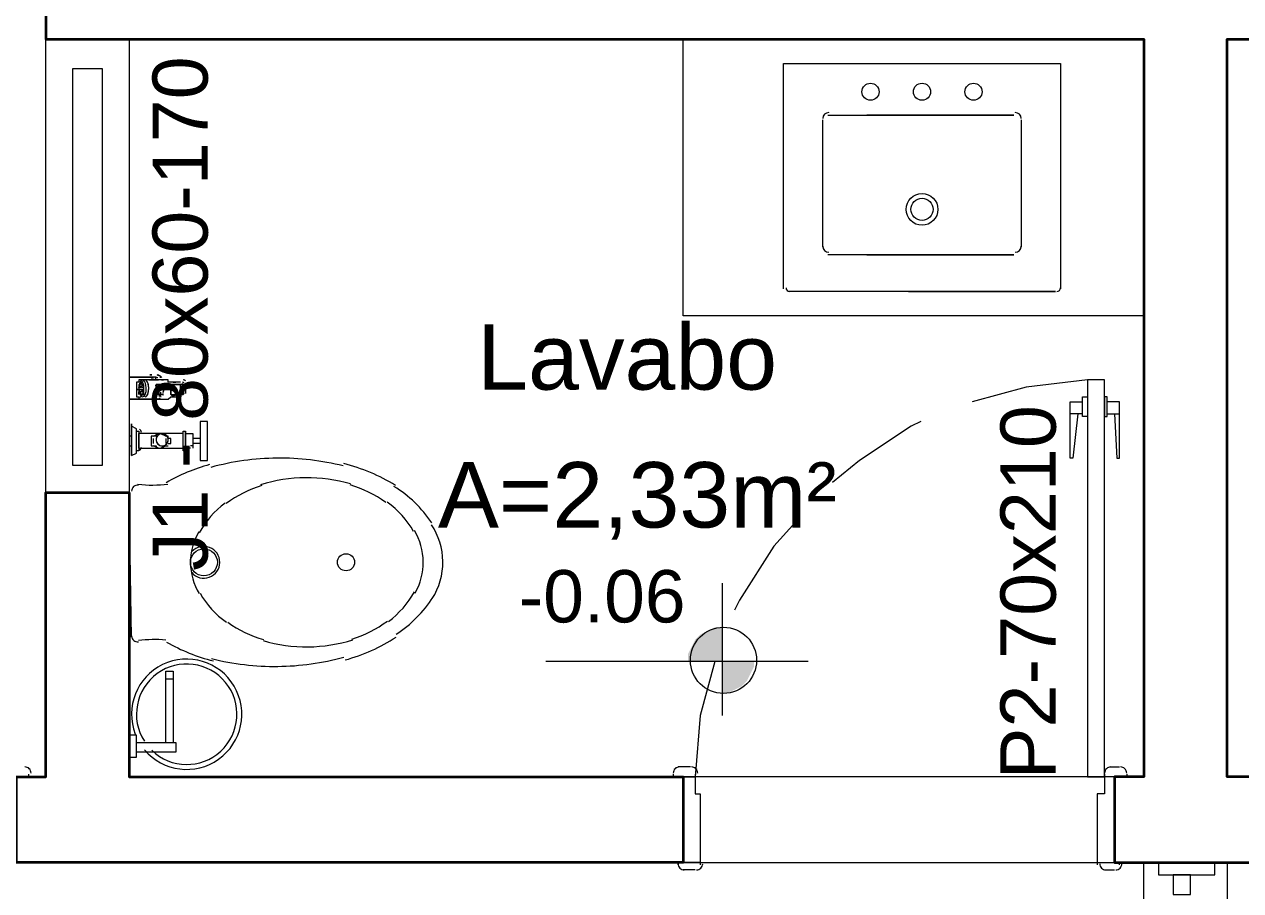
# Model space of a CAD drawing. Header units: millimetres. Extents: x 51.3 to 71.5, y 31.8 to 61.9.
# Drawn here: x 57.307 to 59.453, y 51.594 to 53.123 of the extents above; entities that cross this region are included whole.
import ezdxf

# ---------------------------------------------------------------- set-up
doc = ezdxf.new("R2010")
doc.units = ezdxf.units.MM
for name, color, linetype in [('PDF_0', 7, 'Continuous'), ('PDF_COTAS', 1, 'Continuous'), ('PDF_Parede Corte', 7, 'Continuous'), ('PDF_Texto', 7, 'Continuous')]:
    doc.layers.add(name, color=color, linetype=linetype)
for name, color, linetype, true_color in [('PDF_Janelas', 7, 'Continuous', 0xffbf7f), ('PDF_Layout', 7, 'Continuous', 0x767676), ('PDF_PISO', 7, 'Continuous', 0xb9b9b9), ('PDF_Portas', 7, 'Continuous', 0xb85b5b)]:
    doc.layers.add(name, color=color, linetype=linetype, true_color=true_color)
doc.styles.add('PDF Arial', font='arial.ttf')

msp = doc.modelspace()

# ---------------------------------------------------------------- hatches: boundary and pattern name
at = {"layer": 'PDF_COTAS', "transparency": 33554559}
h = msp.add_hatch(color=256, dxfattribs=at)
h.paths.add_polyline_path([(58.5944, 51.9987), (58.5382, 51.9987), (58.5382, 51.9425), (58.5468, 51.9425), (58.5727, 51.9554), (58.5814, 51.9641), (58.5944, 51.99)])
h.paths.add_polyline_path([(58.5382, 52.0592), (58.5252, 52.0592), (58.4992, 52.0462), (58.4906, 52.0376), (58.4776, 52.0116), (58.4776, 51.9987), (58.5382, 51.9987)])

# ---------------------------------------------------------------- linework, layer by layer
at = {"layer": 'PDF_0', "color": 9, "lineweight": 5, "true_color": 0xc6c7ca}
for points in [[(59.1824, 52.4959), (59.0743, 52.4829), (58.9792, 52.457)], [(58.8884, 52.4224), (58.8711, 52.4137), (58.7803, 52.3532), (58.7327, 52.3143)], [(58.6679, 52.2451), (58.6289, 52.2019), (58.5684, 52.1068), (58.5598, 52.0895)], [(58.5252, 51.9987), (58.4992, 51.9036), (58.4906, 51.7955)]]:
    msp.add_lwpolyline(points, dxfattribs=at)
at = {"layer": 'PDF_0', "color": 252, "lineweight": 5, "true_color": 0x929498}
for points in [[(59.1737, 52.4656), (59.1824, 52.4656), (59.1824, 52.431), (59.1737, 52.431)], [(59.217, 52.4656), (59.2126, 52.4656), (59.2126, 52.431), (59.217, 52.431)]]:
    msp.add_lwpolyline(points, close=True, dxfattribs=at)
for points in [[(59.1651, 52.4354), (59.1564, 52.3575), (59.1521, 52.3575), (59.1521, 52.457), (59.1737, 52.457)], [(59.2299, 52.4354), (59.2343, 52.3575), (59.2386, 52.3575), (59.2386, 52.457), (59.217, 52.457)], [(59.1737, 52.4354), (59.1521, 52.4354)], [(59.217, 52.4354), (59.2386, 52.4354)]]:
    msp.add_lwpolyline(points, dxfattribs=at)
at = {"layer": 'PDF_COTAS', "lineweight": 5}
for points in [[(58.5382, 52.137), (58.5382, 51.9036)], [(58.6895, 51.9987), (58.2269, 51.9987)]]:
    msp.add_lwpolyline(points, dxfattribs=at)
msp.add_circle((58.5403, 52.0008), 0.0584, dxfattribs=at)
at = {"layer": 'PDF_Janelas', "lineweight": 5}
for points in [[(57.4918, 53.0969), (57.4918, 52.297), (57.3448, 52.297), (57.3448, 53.0969)], [(57.4443, 53.045), (57.4443, 52.3446), (57.3924, 52.3446), (57.3924, 53.045)]]:
    msp.add_lwpolyline(points, close=True, dxfattribs=at)
at = {"layer": 'PDF_Layout', "lineweight": 5}
for points in [[(59.2818, 52.6083), (58.469, 52.6083), (58.469, 53.0969)], [(58.6462, 52.6559), (58.6462, 53.0536), (58.737, 53.0536), (59.1348, 53.0536)], [(58.8711, 53.0536), (59.1348, 53.0536), (59.1348, 52.6559)], [(58.7154, 52.7294), (58.7154, 52.9542)], [(58.7241, 52.9628), (58.737, 52.9628), (59.0527, 52.9628), (58.7932, 52.9628)], [(59.0656, 52.9542), (59.0656, 52.7294)], [(58.7932, 52.7164), (59.0527, 52.7164), (58.737, 52.7164), (58.7241, 52.7164)], [(58.8667, 52.6515), (59.1262, 52.6515), (58.737, 52.6515), (58.6549, 52.6515)], [(57.4918, 52.5002), (57.4918, 52.5002)], [(57.5264, 52.5002), (57.4918, 52.5002), (57.5351, 52.5002)], [(57.5264, 52.4959), (57.5178, 52.4959), (57.5135, 52.4959), (57.5091, 52.4959), (57.5091, 52.4916), (57.5048, 52.4916), (57.5048, 52.4872), (57.5048, 52.4829), (57.5048, 52.4786), (57.5048, 52.4743), (57.5048, 52.4699), (57.5048, 52.4656), (57.5091, 52.4656), (57.5091, 52.4613), (57.5135, 52.4613)], [(57.5091, 52.4829), (57.5091, 52.4829)], [(57.5091, 52.4829), (57.5091, 52.4829)], [(57.5091, 52.4829), (57.5091, 52.4829)], [(57.5135, 52.4829), (57.5091, 52.4829), (57.5135, 52.4829)], [(57.5091, 52.4829), (57.5091, 52.4829)], [(57.5091, 52.4829), (57.5091, 52.4829)], [(57.5135, 52.4656), (57.5135, 52.4699), (57.5178, 52.4699), (57.5178, 52.4743), (57.5178, 52.4786), (57.5178, 52.4829), (57.5178, 52.4872), (57.5135, 52.4872), (57.5135, 52.4916)], [(57.5135, 52.4872), (57.5135, 52.4872)], [(57.5135, 52.4872), (57.5135, 52.4872)], [(57.5135, 52.4872), (57.5135, 52.4872)], [(57.5135, 52.4872), (57.5135, 52.4872)], [(57.5135, 52.4872), (57.5135, 52.4872)], [(57.5135, 52.4872), (57.5135, 52.4872)], [(57.5135, 52.4872), (57.5135, 52.4872)], [(57.5135, 52.4872), (57.5135, 52.4872)], [(57.5135, 52.4872), (57.5135, 52.4872)], [(57.5135, 52.4872), (57.5135, 52.4872)], [(57.5135, 52.4872), (57.5135, 52.4872)], [(57.5135, 52.4872), (57.5135, 52.4872)], [(57.5135, 52.4872), (57.5135, 52.4872)], [(57.5135, 52.4872), (57.5135, 52.4872)], [(57.5135, 52.4872), (57.5135, 52.4872)], [(57.5135, 52.4872), (57.5135, 52.4872)], [(57.5135, 52.4872), (57.5135, 52.4872)], [(57.5135, 52.4872), (57.5135, 52.4872)], [(57.5135, 52.4829), (57.5135, 52.4829)], [(57.5135, 52.4829), (57.5135, 52.4829)], [(57.5135, 52.4829), (57.5135, 52.4829)], [(57.5135, 52.4829), (57.5135, 52.4829)], [(57.5135, 52.4829), (57.5135, 52.4829)], [(57.5178, 52.4872), (57.5178, 52.4872)], [(57.5178, 52.4872), (57.5178, 52.4872)], [(57.5351, 52.5002), (57.5351, 52.5002)], [(57.5394, 52.5002), (57.5394, 52.5002)], [(57.548, 52.4872), (57.5437, 52.4872), (57.5394, 52.4872), (57.548, 52.4872), (57.5524, 52.4872), (57.5524, 52.4829)], [(57.5394, 52.4872), (57.5394, 52.4872)], [(57.5394, 52.4872), (57.5394, 52.4872)], [(57.5394, 52.4829), (57.5394, 52.4829)], [(57.5394, 52.4829), (57.5394, 52.4829)], [(57.5394, 52.4829), (57.5394, 52.4829)], [(57.5437, 52.4959), (57.5437, 52.4959)], [(57.5437, 52.4872), (57.5437, 52.4872)], [(57.548, 52.4959), (57.548, 52.4959)], [(57.548, 52.4959), (57.548, 52.4959)], [(57.548, 52.4959), (57.548, 52.4959)], [(57.548, 52.4959), (57.548, 52.4959)], [(57.548, 52.4959), (57.548, 52.4959)], [(57.548, 52.4872), (57.548, 52.4872)], [(57.548, 52.4872), (57.548, 52.4872)], [(57.548, 52.4872), (57.548, 52.4872)], [(57.5524, 52.4829), (57.5524, 52.4829)], [(57.5697, 52.4916), (57.574, 52.4916)], [(57.587, 52.4872), (57.587, 52.4872)], [(57.587, 52.4872), (57.587, 52.4872)], [(57.587, 52.4872), (57.587, 52.4872)], [(57.587, 52.4872), (57.587, 52.4872)], [(57.4918, 52.4613), (57.4918, 52.4613)], [(57.5048, 52.4786), (57.5048, 52.4786)], [(57.5091, 52.4786), (57.5048, 52.4786), (57.5091, 52.4786)], [(57.5048, 52.4786), (57.5048, 52.4786)], [(57.5091, 52.4786), (57.5091, 52.4786)], [(57.5091, 52.4786), (57.5091, 52.4786)], [(57.5091, 52.4786), (57.5091, 52.4786)], [(57.5091, 52.4786), (57.5091, 52.4786)], [(57.5091, 52.4786), (57.5091, 52.4786)], [(57.5091, 52.4786), (57.5091, 52.4786)], [(57.5091, 52.4786), (57.5091, 52.4786)], [(57.5091, 52.4786), (57.5091, 52.4786)], [(57.5091, 52.4786), (57.5091, 52.4786)], [(57.5091, 52.4786), (57.5091, 52.4786)], [(57.5091, 52.4786), (57.5091, 52.4786)], [(57.5091, 52.4786), (57.5091, 52.4786)], [(57.5091, 52.4786), (57.5091, 52.4786)], [(57.5091, 52.4786), (57.5091, 52.4786)], [(57.5091, 52.4786), (57.5091, 52.4786)], [(57.5091, 52.4786), (57.5091, 52.4786)], [(57.5091, 52.4786), (57.5091, 52.4786)], [(57.5091, 52.4786), (57.5091, 52.4786)], [(57.5091, 52.4786), (57.5091, 52.4786)], [(57.5091, 52.4786), (57.5091, 52.4786)], [(57.5091, 52.4786), (57.5135, 52.4786)], [(57.5091, 52.4786), (57.5091, 52.4786)], [(57.5135, 52.4786), (57.5091, 52.4786)], [(57.5091, 52.4743), (57.5091, 52.4743)], [(57.5091, 52.4743), (57.5091, 52.4743)], [(57.5091, 52.4743), (57.5091, 52.4743)], [(57.5135, 52.4786), (57.5135, 52.4786)], [(57.5135, 52.4786), (57.5135, 52.4786)], [(57.5135, 52.4786), (57.5135, 52.4786)], [(57.5135, 52.4786), (57.5135, 52.4786)], [(57.5135, 52.4786), (57.5135, 52.4786)], [(57.5135, 52.4786), (57.5135, 52.4786)], [(57.5135, 52.4786), (57.5135, 52.4786)], [(57.5135, 52.4786), (57.5135, 52.4786)], [(57.5135, 52.4786), (57.5135, 52.4786)], [(57.5135, 52.4786), (57.5135, 52.4786)], [(57.5135, 52.4786), (57.5135, 52.4786)], [(57.5135, 52.4786), (57.5178, 52.4786)], [(57.5135, 52.4786), (57.5135, 52.4786)], [(57.5135, 52.4743), (57.5135, 52.4743)], [(57.5135, 52.4743), (57.5135, 52.4743)], [(57.5135, 52.4743), (57.5135, 52.4743)], [(57.5135, 52.4743), (57.5135, 52.4743)], [(57.5135, 52.4743), (57.5135, 52.4743)], [(57.5135, 52.4699), (57.5135, 52.4699)], [(57.5135, 52.4699), (57.5135, 52.4699)], [(57.5135, 52.4699), (57.5135, 52.4699)], [(57.5135, 52.4699), (57.5135, 52.4699)], [(57.5135, 52.4699), (57.5135, 52.4699)], [(57.5135, 52.4699), (57.5135, 52.4699)], [(57.5135, 52.4699), (57.5135, 52.4699)], [(57.5135, 52.4699), (57.5135, 52.4699)], [(57.5135, 52.4699), (57.5135, 52.4699)], [(57.5135, 52.4699), (57.5135, 52.4699)], [(57.5135, 52.4699), (57.5135, 52.4699)], [(57.5135, 52.4699), (57.5135, 52.4699)], [(57.5135, 52.4699), (57.5135, 52.4699)], [(57.5135, 52.4699), (57.5135, 52.4699)], [(57.5135, 52.4699), (57.5135, 52.4699)], [(57.5135, 52.4699), (57.5135, 52.4699)], [(57.5135, 52.4699), (57.5135, 52.4699)], [(57.5135, 52.4699), (57.5135, 52.4699)], [(57.5178, 52.4786), (57.5178, 52.4786)], [(57.5178, 52.4786), (57.5178, 52.4786)], [(57.5178, 52.4786), (57.5178, 52.4786)], [(57.5178, 52.4786), (57.5178, 52.4786)], [(57.5178, 52.4743), (57.5178, 52.4743)], [(57.5178, 52.4699), (57.5178, 52.4699)], [(57.5178, 52.4613), (57.5178, 52.4613)], [(57.5351, 52.4613), (57.5351, 52.4613)], [(57.5394, 52.4786), (57.5394, 52.4786)], [(57.5394, 52.4786), (57.5394, 52.4786)], [(57.5394, 52.4743), (57.5394, 52.4743)], [(57.5394, 52.4699), (57.5394, 52.4699)], [(57.5394, 52.4699), (57.5394, 52.4699)], [(57.5394, 52.4699), (57.5394, 52.4699)], [(57.5394, 52.4699), (57.5394, 52.4699)], [(57.5394, 52.4699), (57.5394, 52.4699)], [(57.5394, 52.4699), (57.5394, 52.4699)], [(57.5394, 52.4699), (57.5394, 52.4699)], [(57.5394, 52.4699), (57.5394, 52.4699)], [(57.5394, 52.4613), (57.5394, 52.4613)], [(57.5394, 52.4613), (57.5394, 52.4613)], [(57.5394, 52.4613), (57.5394, 52.4613)], [(57.5394, 52.4613), (57.5394, 52.4613)], [(57.5437, 52.4613), (57.5437, 52.4613)], [(57.5437, 52.4613), (57.5437, 52.4613)], [(57.5437, 52.4613), (57.5437, 52.4613)], [(57.5437, 52.4613), (57.5437, 52.4613)], [(57.5437, 52.4613), (57.5437, 52.4613)], [(57.548, 52.4699), (57.548, 52.4699)], [(57.5524, 52.4699), (57.5524, 52.4699)], [(57.587, 52.4699), (57.587, 52.4699)], [(57.587, 52.4699), (57.587, 52.4699)], [(57.587, 52.4699), (57.587, 52.4699)], [(57.587, 52.4699), (57.587, 52.4699)], [(57.4962, 52.3619), (57.4962, 52.4181), (57.4962, 52.3619)], [(57.4962, 52.3964), (57.4918, 52.3964), (57.4918, 52.3792), (57.4962, 52.3792)], [(57.4962, 52.4137), (57.4962, 52.4137)], [(57.5048, 52.4051), (57.5048, 52.4051)], [(57.5048, 52.3705), (57.5048, 52.4051)], [(57.5091, 52.3748), (57.5091, 52.3792), (57.5091, 52.3964), (57.5091, 52.4008)], [(57.5091, 52.3964), (57.5091, 52.3964)], [(57.561, 52.3835), (57.5653, 52.3835), (57.5653, 52.3878), (57.5653, 52.3921), (57.561, 52.3921), (57.561, 52.3964), (57.5567, 52.3964), (57.5524, 52.4008), (57.548, 52.4008), (57.5437, 52.4008), (57.5394, 52.4008), (57.5394, 52.3964), (57.5351, 52.3964), (57.5308, 52.3964), (57.5308, 52.3921), (57.5308, 52.3878), (57.5308, 52.3835), (57.5308, 52.3792), (57.5351, 52.3792), (57.5394, 52.3792), (57.5394, 52.3748), (57.5437, 52.3748), (57.548, 52.3748), (57.5524, 52.3748), (57.5524, 52.3792), (57.5567, 52.3792), (57.561, 52.3792)], [(57.5351, 52.3964), (57.5437, 52.4008)], [(57.587, 52.4008), (57.587, 52.4008)], [(57.5913, 52.3705), (57.5913, 52.4051)], [(57.5913, 52.4008), (57.6043, 52.4008), (57.6043, 52.3748)], [(57.5091, 52.3792), (57.5091, 52.3792)], [(57.5351, 52.3835), (57.5351, 52.3921)], [(57.5437, 52.3748), (57.5351, 52.3792)], [(57.5567, 52.3792), (57.548, 52.3748)], [(57.5567, 52.3921), (57.5567, 52.3835)], [(57.587, 52.3748), (57.587, 52.3748)], [(57.5999, 52.3748), (57.5913, 52.3748)], [(57.5999, 52.3748), (57.5999, 52.3748)], [(57.6172, 52.3921), (57.6043, 52.3921)], [(57.6172, 52.3835), (57.6043, 52.3835)], [(57.4962, 52.3619), (57.4962, 52.3619)], [(57.5048, 52.3705), (57.5048, 52.3705)], [(57.4962, 52.0419), (57.4918, 52.297)], [(57.5567, 51.856), (57.5567, 51.9814), (57.5697, 51.9814), (57.5697, 51.856)], [(57.5567, 51.9684), (57.5697, 51.9684)]]:
    msp.add_lwpolyline(points, dxfattribs=at)
for points in [[(57.5318, 52.5043, 0.033851), (57.5286, 52.5045, -0.033893)], [(57.5389, 52.4746, 0.087941), (57.5389, 52.4865, -0.092792)], [(57.5867, 52.4714, 0.027532), (57.5868, 52.4883, -0.027532)], [(57.587, 52.4803, 0.005653), (57.5869, 52.4887, -0.045332)], [(57.5911, 52.4714, 0.027485), (57.5911, 52.4883, -0.027532)], [(57.561, 52.39, 0.999999), (57.5394, 52.39, 0.999999)]]:
    msp.add_lwpolyline(points, format="xyb", close=True, dxfattribs=at)
for points in [[(57.5498, 52.4999, 0.106021), (57.5437, 52.5036, 0.026759), (57.5412, 52.5042, -0.068828), (57.5472, 52.5018)], [(57.5092, 52.4818, -0.025971), (57.5096, 52.4849, -0.03303), (57.5091, 52.4872), (57.5135, 52.4829), (57.5091, 52.4829), (57.5135, 52.4829)], [(57.5199, 52.4613, -0.105956), (57.5178, 52.4613), (57.5437, 52.4613), (57.548, 52.4613), (57.5524, 52.4613), (57.5567, 52.4613), (57.561, 52.4613), (57.5653, 52.4656), (57.5697, 52.4656), (57.574, 52.4656), (57.5783, 52.4656), (57.5826, 52.4656), (57.5826, 52.4699), (57.587, 52.4699), (57.587, 52.4743), (57.587, 52.4786), (57.587, 52.4829), (57.587, 52.4872), (57.587, 52.4829), (57.587, 52.4786), (57.587, 52.4743), (57.587, 52.4699, 0.096071), (57.5887, 52.4713)], [(57.5826, 52.4916), (57.5783, 52.4916), (57.574, 52.4916), (57.5697, 52.4916), (57.5653, 52.4916), (57.561, 52.4916), (57.561, 52.4959), (57.5567, 52.4959), (57.5524, 52.4959), (57.549, 52.4958, -0.009157), (57.5524, 52.4959), (57.548, 52.4959), (57.5437, 52.4959), (57.5394, 52.4959), (57.5351, 52.4959), (57.5308, 52.4959), (57.5264, 52.4959), (57.5437, 52.4959)], [(57.5428, 52.4994, 0.071405), (57.5373, 52.5002, -0.041483), (57.5394, 52.5002), (57.5351, 52.5002), (57.5308, 52.5002)], [(57.5519, 52.4877, -0.063617), (57.5519, 52.4733, 0.064023), (57.5524, 52.4872), (57.548, 52.4872), (57.5437, 52.4872), (57.5394, 52.4872), (57.5394, 52.4829), (57.5394, 52.4872), (57.5437, 52.4872, -0.064023), (57.5433, 52.4733, 0.064023), (57.5433, 52.4877)], [(57.5524, 52.4957, 0.009352), (57.5475, 52.4956, 0.009766), (57.5454, 52.4957)], [(57.5825, 52.4719, 0.005634), (57.5826, 52.4803, 0.00563), (57.5826, 52.4872), (57.5826, 52.4829), (57.587, 52.4829), (57.587, 52.4786), (57.587, 52.4743), (57.5826, 52.4743), (57.5826, 52.4699), (57.5826, 52.4743), (57.5826, 52.4786)], [(57.5913, 52.4803, -0.005683), (57.5912, 52.4714, 0.00647), (57.5913, 52.4803, 0.006469), (57.5912, 52.4892)], [(57.5091, 52.4699), (57.5091, 52.4743), (57.5135, 52.4743), (57.5091, 52.4743), (57.5135, 52.4743), (57.5091, 52.4743, -0.032384), (57.5096, 52.4769, -0.022972), (57.5092, 52.4798)], [(57.5106, 52.474, 0.04112), (57.5121, 52.4717, 0.056742), (57.5132, 52.4708)], [(57.5415, 52.4619, -0.071018), (57.5372, 52.4613, 0.067091), (57.5414, 52.4619, 0.034008), (57.5434, 52.4626)], [(57.5567, 52.3964), (57.5479, 52.4005, 0.156447), (57.5419, 52.3968, 0.083578), (57.5401, 52.3937, 0.156474), (57.5399, 52.3867, 0.083578), (57.5419, 52.3831, 0.156454), (57.5479, 52.3794, 0.083593), (57.552, 52.3793, 0.156454), (57.5582, 52.3827, 0.083578), (57.5603, 52.3862, 0.156474), (57.5605, 52.3933, 0.083578), (57.5585, 52.3968, 0.156454), (57.5525, 52.4005, 0.083593), (57.5484, 52.4006)], [(57.8697, 52.3437, 0.064155), (57.7528, 52.3575, 0.064179), (57.6362, 52.3412)], [(57.8824, 52.3119, 0.073331), (57.8031, 52.3229, 0.073331), (57.7239, 52.3106)], [(58.0265, 52.1097, 0.145936), (58.0453, 52.1751, 0.145936), (58.0251, 52.24)], [(57.7282, 52.0357, 0.073331), (57.8075, 52.0246, 0.073331), (57.8867, 52.037)], [(57.6372, 52.0038, 0.064155), (57.754, 51.9901, 0.064179), (57.8706, 52.0064)]]:
    msp.add_lwpolyline(points, format="xyb", dxfattribs=at)
for points in [[(57.4918, 52.5002), (57.5264, 52.5002), (57.5308, 52.5002), (57.5351, 52.5002)], [(57.587, 52.4699), (57.5826, 52.4699), (57.5783, 52.4699), (57.574, 52.4699), (57.5697, 52.4656), (57.5653, 52.4699), (57.5653, 52.4743), (57.5653, 52.4786), (57.5653, 52.4829), (57.5653, 52.4872), (57.5697, 52.4872), (57.574, 52.4872), (57.5783, 52.4872), (57.5826, 52.4872), (57.587, 52.4872), (57.5826, 52.4872), (57.574, 52.4872), (57.5697, 52.4872), (57.5653, 52.4872), (57.5653, 52.4829), (57.5653, 52.4786), (57.5653, 52.4743), (57.5653, 52.4699), (57.5697, 52.4699), (57.5697, 52.4656), (57.5697, 52.4699), (57.574, 52.4699), (57.5783, 52.4699), (57.5826, 52.4699)], [(57.5351, 52.4613), (57.4918, 52.4613)], [(57.5091, 52.4786), (57.5048, 52.4786), (57.5091, 52.4786), (57.5135, 52.4786), (57.5178, 52.4786), (57.5135, 52.4786)], [(57.5178, 52.4786), (57.5135, 52.4786), (57.5178, 52.4786), (57.5135, 52.4786), (57.5091, 52.4786), (57.5135, 52.4786)], [(57.5394, 52.4699), (57.5437, 52.4699), (57.548, 52.4699), (57.5524, 52.4699), (57.548, 52.4699)], [(57.6172, 52.4224), (57.6172, 52.3532), (57.6302, 52.3532), (57.6302, 52.4224)], [(57.4962, 52.3619), (57.5048, 52.3662), (57.5048, 52.4094), (57.4962, 52.4137)], [(57.5091, 52.3705), (57.5048, 52.3705), (57.5048, 52.4051), (57.5091, 52.4051)], [(57.5091, 52.4008), (57.5091, 52.3748), (57.587, 52.3748), (57.587, 52.4008)], [(57.5913, 52.3705), (57.587, 52.3705), (57.587, 52.4051), (57.5913, 52.4051)], [(57.4918, 51.8301), (57.5048, 51.8301), (57.5048, 51.869), (57.4918, 51.869)], [(57.5048, 51.8387), (57.5048, 51.856), (57.574, 51.856), (57.574, 51.8387)]]:
    msp.add_lwpolyline(points, close=True, dxfattribs=at)
for centre, radius in [((58.7997, 53.0039), 0.0151), ((58.8905, 53.0039), 0.0151), ((58.9813, 53.0039), 0.0151), ((58.8905, 52.7964), 0.0281), ((58.8905, 52.7964), 0.0195), ((57.6237, 52.1738), 0.0238), ((57.8745, 52.1738), 0.0151)]:
    msp.add_circle(centre, radius, dxfattribs=at)
for centre, radius, start, end in [((58.7262, 52.9564), 0.0108, 90.0001, 179.9999), ((59.0548, 52.9564), 0.0108, 0.0001, 89.9999), ((58.7262, 52.7315), 0.0108, 180.0001, 269.9999), ((59.0548, 52.7315), 0.0108, 270.0001, 359.9999), ((58.6571, 52.658), 0.00649, 179.9999, 270.0001), ((59.1283, 52.658), 0.00649, 269.9999, 0.0001), ((59.5183, 52.4826), 2.0265, 179.3719, 180.5395), ((57.5195, 52.4833), 0.00986, 143.6666, 153.3825), ((57.5166, 52.4858), 0.00606, 122.7874, 136.2256), ((57.5303, 52.481), 0.0168, 172.109, 175.4815), ((57.5244, 52.482), 0.0109, 163.9989, 168.511), ((57.5156, 52.4875), 0.00411, 94.892, 112.3259), ((57.5189, 52.4839), 0.00499, 151.1261, 158.7091), ((57.5156, 52.4931), 0.00281, 90.3357, 101.2483), ((57.5156, 52.5196), 0.0367, 269.1803, 271.4337), ((57.5156, 52.4865), 0.000732, 73.8317, 101.2127), ((57.5156, 52.4876), 0.00398, 78.1367, 86.0955), ((57.5151, 52.4857), 0.00165, 40.9907, 52.3697), ((57.4846, 52.4806), 0.0332, 346.5029, 14.1342), ((57.5199, 52.4937), 0.00649, 90.5814, 114.4007), ((57.493, 52.4806), 0.0334, 347.3985, 13.507), ((57.5319, 52.4822), 0.0148, 77.5527, 88.6594), ((57.5762, 52.4375), 0.0713, 120.0202, 122.6347), ((57.5415, 52.4417), 0.0585, 83.6796, 85.3831), ((57.5459, 52.4721), 0.0238, 78.6882, 84.1005), ((57.5848, 52.4851), 0.00649, 52.2507, 78.0574), ((57.5372, 52.4808), 0.0497, 359.9945, 9.8656), ((57.433, 52.48), 0.154, 356.7813, 3.0896), ((57.2176, 52.4808), 0.3694, 359.928, 1.2253), ((57.2176, 52.4808), 0.3694, 359.928, 1.2253), ((57.5848, 52.4851), 0.0108, 52.3164, 78.0532), ((57.2474, 52.4808), 0.3438, 359.9288, 1.4115), ((57.2219, 52.4808), 0.3694, 359.928, 1.2253), ((57.5156, 52.6105), 0.1319, 268.6111, 269.6711), ((57.5156, 52.5893), 0.1107, 268.4688, 269.2182), ((57.5308, 52.4807), 0.0173, 184.5082, 187.8159), ((57.5251, 52.4797), 0.0115, 191.3218, 195.6546), ((57.5157, 52.4742), 0.00422, 245.4839, 262.6156), ((57.5194, 52.4778), 0.00552, 200.6863, 207.7815), ((57.5157, 52.4684), 0.00282, 259.3912, 270.2742), ((57.5157, 52.475), 0.000732, 253.8317, 281.2127), ((57.5157, 52.4739), 0.00397, 274.5367, 282.4892), ((57.5372, 52.4764), 0.0151, 284.8051, 289.2981), ((57.5372, 52.4807), 0.0194, 293.872, 298.9562), ((57.5415, 52.5198), 0.0542, 276.3175, 277.534), ((57.5113, 52.4764), 0.0411, 348.7831, 353.3743), ((57.5453, 53.5779), 1.0993, 270.4695, 271.1288), ((57.5372, 52.4808), 0.0497, 350.0572, 359.8353), ((57.5848, 52.4808), 0.00649, 285.0864, 306.9683), ((57.2173, 52.4808), 0.3696, 358.6323, 359.9288), ((57.2173, 52.4808), 0.3696, 358.6323, 359.9288), ((57.2218, 52.4808), 0.3695, 358.6265, 359.929), ((57.2475, 52.4808), 0.3438, 358.4456, 359.9283), ((57.507, 52.4029), 0.00649, 0.0002, 60.0396), ((57.507, 52.377), 0.00649, 299.965, 0), ((57.5545, 52.39), 0.0108, 318.1383, 322.4045), ((57.6021, 52.3683), 0.0108, 80.727, 100.5687), ((57.7188, 52.0354), 0.3221, 105.3039, 120.119), ((57.7923, 52.0354), 0.3221, 58.2935, 75.932), ((57.507, 52.2992), 0.0108, 83.3145, 180.4665), ((57.5329, 52.5283), 0.2183, 263.3148, 277.24), ((57.8226, 52.1089), 0.2097, 54.4208, 73.6908), ((57.788, 52.1089), 0.2097, 107.243, 126.5131), ((57.8442, 52.1219), 0.2183, 33.8269, 58.2935), ((57.7577, 52.1478), 0.1621, 126.5131, 151.2323), ((57.8529, 52.1478), 0.1621, 29.7015, 54.4208), ((57.7059, 52.1738), 0.1059, 149.3866, 211.5473), ((57.9004, 52.1738), 0.1103, 330.2655, 30.6684), ((57.6237, 52.1738), 0.0281, 220.633, 138.1915), ((57.7577, 52.1997), 0.1621, 209.7015, 234.4208), ((57.8529, 52.1997), 0.1621, 306.5131, 331.2323), ((57.8442, 52.23), 0.2183, 302.937, 327.4035), ((57.788, 52.2386), 0.2097, 234.4208, 253.6908), ((57.8226, 52.2386), 0.2097, 287.243, 306.5131), ((57.507, 52.0441), 0.0108, 180.4671, 277.6243), ((57.5372, 51.8192), 0.2183, 84.8803, 97.6246), ((57.7188, 52.3121), 0.3221, 240.0348, 255.932), ((57.788, 52.3121), 0.3221, 285.304, 302.937), ((57.5934, 51.9057), 0.0973, 220.1936, 201.0443), ((57.5934, 51.9057), 0.0886, 225.9497, 212.5633)]:
    msp.add_arc(centre, radius, start, end, dxfattribs=at)
for points in [[(57.5155, 52.4959), (57.512, 52.4959), (57.5091, 52.4891), (57.5091, 52.4807)], [(57.5151, 52.4959), (57.5117, 52.4953), (57.5091, 52.4887), (57.5091, 52.4807)], [(57.5158, 52.4916), (57.5124, 52.4918), (57.5095, 52.4875), (57.5092, 52.4818)], [(57.5156, 52.4916), (57.5122, 52.4916), (57.5094, 52.4873), (57.5092, 52.4817)], [(57.5168, 52.4887), (57.5155, 52.4936), (57.5131, 52.4963), (57.5107, 52.4958)], [(57.5156, 52.4872), (57.5147, 52.4873), (57.5139, 52.4857), (57.5136, 52.4832)], [(57.5156, 52.4872), (57.5147, 52.4873), (57.5139, 52.4856), (57.5136, 52.483)], [(57.5151, 52.4871), (57.515, 52.487), (57.5149, 52.4869), (57.5148, 52.4868)], [(57.5221, 52.4808), (57.5221, 52.4891), (57.5191, 52.4959), (57.5155, 52.4959)], [(57.5176, 52.483), (57.5173, 52.4855), (57.5165, 52.4872), (57.5156, 52.4872)], [(57.5177, 52.4829), (57.5173, 52.4854), (57.5165, 52.4872), (57.5156, 52.4872)], [(57.5255, 52.4884), (57.5243, 52.493), (57.5222, 52.4959), (57.5199, 52.4959)], [(57.5264, 52.4808), (57.5264, 52.4891), (57.5234, 52.4959), (57.5199, 52.4959)], [(57.5323, 52.495), (57.531, 52.4953), (57.5298, 52.4955), (57.5288, 52.4955)], [(57.5344, 52.4967), (57.5332, 52.497), (57.5321, 52.4972), (57.5311, 52.4972)], [(57.5091, 52.4807), (57.5092, 52.4724), (57.5121, 52.4656), (57.5157, 52.4656)], [(57.5091, 52.4807), (57.5092, 52.4727), (57.5119, 52.4661), (57.5153, 52.4656)], [(57.5092, 52.4799), (57.5094, 52.4743), (57.5123, 52.4699), (57.5157, 52.4699)], [(57.5092, 52.4798), (57.5095, 52.474), (57.5125, 52.4697), (57.516, 52.47)], [(57.5108, 52.4657), (57.5133, 52.4652), (57.5156, 52.468), (57.5169, 52.4729)], [(57.5136, 52.4787), (57.5139, 52.4761), (57.5147, 52.4743), (57.5156, 52.4743)], [(57.5136, 52.4785), (57.5139, 52.476), (57.5147, 52.4743), (57.5156, 52.4743)], [(57.5148, 52.4748), (57.5149, 52.4747), (57.515, 52.4746), (57.5151, 52.4745)], [(57.5156, 52.4743), (57.5165, 52.4742), (57.5173, 52.4759), (57.5177, 52.4785)], [(57.5156, 52.4743), (57.5165, 52.4742), (57.5173, 52.4758), (57.5176, 52.4783)], [(57.5157, 52.4656), (57.5193, 52.4656), (57.5222, 52.4724), (57.5221, 52.4808)], [(57.5161, 52.4744), (57.5162, 52.4745), (57.5163, 52.4746), (57.5164, 52.4747)], [(57.52, 52.4656), (57.5236, 52.4656), (57.5265, 52.4724), (57.5264, 52.4808)], [(57.52, 52.4656), (57.5224, 52.4656), (57.5245, 52.4686), (57.5256, 52.4733)], [(57.544, 52.4737), (57.5442, 52.4705), (57.5446, 52.4681), (57.545, 52.4668)], [(57.545, 52.4668), (57.5451, 52.4665), (57.5453, 52.4662), (57.5454, 52.466)], [(57.5464, 52.466), (57.5468, 52.4667), (57.5472, 52.4684), (57.5475, 52.4707)], [(57.5465, 52.4661), (57.5471, 52.4672), (57.5476, 52.47), (57.5478, 52.4739)]]:
    msp.add_open_spline(points, degree=3, dxfattribs=at)
at = {"layer": 'PDF_Parede Corte', "lineweight": 35}
msp.add_lwpolyline([(59.2818, 51.6441), (59.4288, 51.6441), (63.1558, 51.6441), (63.1558, 51.7955), (59.4288, 51.7955), (59.4288, 53.0969), (59.5845, 53.0969), (59.5845, 53.2482), (57.4918, 53.2482), (57.4918, 56.2488), (58.2441, 56.2488), (58.2441, 56.3958), (56.7784, 56.3958), (56.7784, 56.2488), (57.3448, 56.2488), (57.3448, 53.0969), (59.2818, 53.0969), (59.2818, 51.7955), (59.2299, 51.7955), (59.2299, 51.6441), (59.4288, 51.6441)], dxfattribs=at)
msp.add_lwpolyline([(57.4918, 52.297), (57.4918, 51.7955), (58.469, 51.7955), (58.469, 51.6441), (57.293, 51.6441), (57.293, 51.7955), (57.3448, 51.7955), (57.3448, 52.297)], close=True, dxfattribs=at)
at = {"layer": 'PDF_PISO', "lineweight": 5}
for points in [[(58.469, 51.6441), (59.2299, 51.6441), (59.2299, 51.7955), (58.469, 51.7955)], [(59.4288, 51.6441), (59.4288, 49.6466), (59.2818, 49.6466), (59.2818, 51.6441)]]:
    msp.add_lwpolyline(points, close=True, dxfattribs=at)
at = {"layer": 'PDF_Portas', "lineweight": 5}
for points in [[(59.1824, 52.4959), (59.1824, 51.7955), (59.2126, 51.7955), (59.2126, 52.4959)], [(59.4288, 51.6441), (59.2818, 51.6441)]]:
    msp.add_lwpolyline(points, close=True, dxfattribs=at)
for points in [[(57.3146, 51.7998), (57.3146, 51.7955)], [(58.4517, 51.7998), (58.4517, 51.7955)], [(58.4819, 51.8128), (58.4603, 51.8128)], [(58.469, 51.7955), (58.4906, 51.7955)], [(58.4906, 51.7998), (58.4906, 51.7652), (58.4992, 51.7652), (58.4992, 51.6398)], [(59.2126, 51.7998), (59.2126, 51.7652), (59.1997, 51.7652), (59.1997, 51.6398)], [(59.2299, 51.7955), (59.2126, 51.7955)], [(59.2213, 51.8128), (59.2386, 51.8128)], [(59.2515, 51.7998), (59.2515, 51.7955)], [(58.4603, 51.6398), (58.4603, 51.6441)], [(58.4992, 51.6441), (58.469, 51.6441)], [(58.4906, 51.6312), (58.469, 51.6312)], [(59.1997, 51.6441), (59.2299, 51.6441)], [(59.2126, 51.6312), (59.2299, 51.6312)], [(59.2386, 51.6398), (59.2386, 51.6441)], [(59.3078, 51.6441), (59.3078, 51.6225), (59.4072, 51.6225), (59.4072, 51.6441)]]:
    msp.add_lwpolyline(points, dxfattribs=at)
at = {"layer": 'PDF_Portas', "color": 150, "lineweight": 5, "true_color": 0x007fff}
msp.add_lwpolyline([(59.364, 51.6225), (59.3337, 51.6225), (59.3337, 51.5879), (59.364, 51.5879)], close=True, dxfattribs=at)
at = {"layer": 'PDF_Portas', "lineweight": 5}
for centre, start, end in [((57.3081, 51.802), 359.9974, 90.0026), ((58.4625, 51.802), 89.9974, 180.0026), ((58.4841, 51.802), 359.9974, 90.0026), ((59.2234, 51.802), 89.9974, 180.0026), ((59.2407, 51.802), 359.9974, 90.0026), ((58.4711, 51.642), 179.9974, 270.0026), ((58.4928, 51.642), 269.9974, 0.0026), ((59.2148, 51.642), 179.9974, 270.0026), ((59.2321, 51.642), 269.9974, 0.0026)]:
    msp.add_arc(centre, 0.0108, start, end, dxfattribs=at)

# ---------------------------------------------------------------- texts
at = {"layer": 'PDF_Texto', "attachment_point": 7, "rotation": 90, "style": 'PDF Arial'}
for s, insert, char_height in [('J1 - 80x60-170', (57.6319, 52.1586), 0.0974), ('P2-70x210', (59.1278, 51.7911), 0.09767)]:
    msp.add_mtext(s, dxfattribs=dict(at, insert=insert, char_height=char_height))
at = {"layer": 'PDF_Texto', "attachment_point": 7, "style": 'PDF Arial'}
for s, insert, char_height in [('Lavabo', (58.1058, 52.4767), 0.11544), ('A=2,33m²', (58.0366, 52.2136), 0.11544), ('-0.06', (58.1793, 52.0663), 0.09235)]:
    msp.add_mtext(s, dxfattribs=dict(at, insert=insert, char_height=char_height))

doc.saveas('drawing.dxf')
